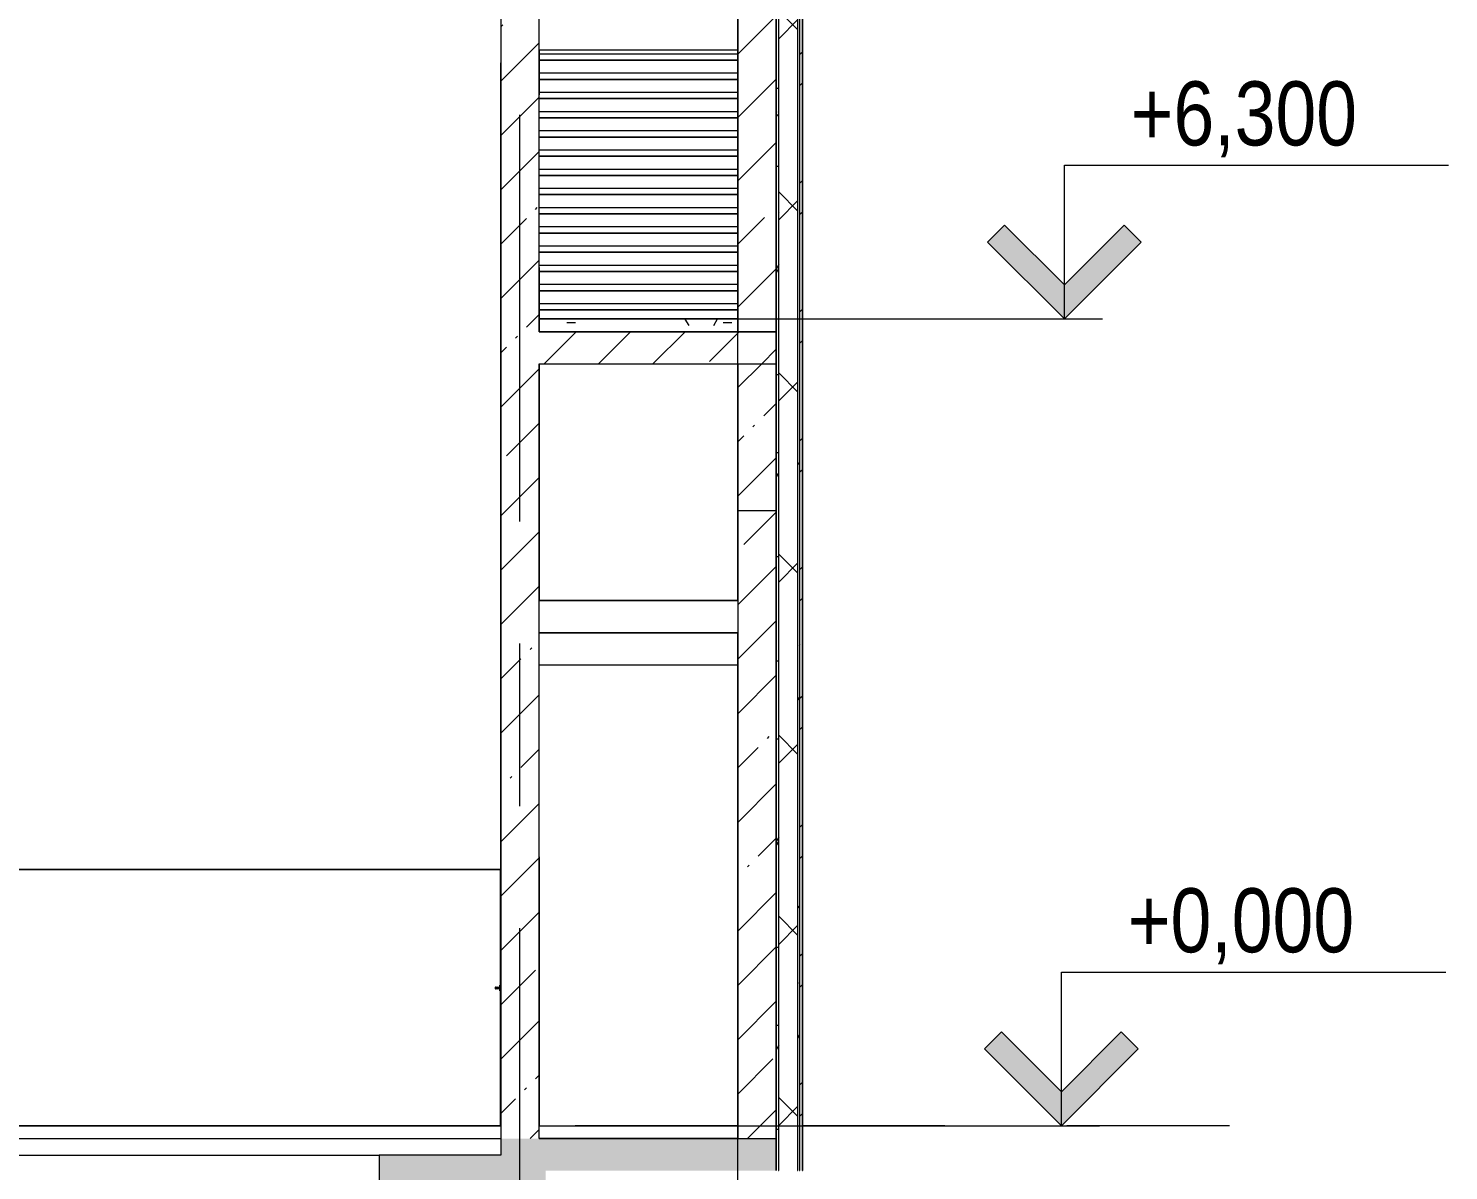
# Model space of a CAD drawing. Header units: millimetres. Extents: x -37960 to 31006, y -24503 to 30326.
# Drawn here: x 19879 to 30967, y -350 to 8568 of the extents above; entities that cross this region are included whole.
import ezdxf

# ---------------------------------------------------------------- set-up
doc = ezdxf.new("R2010")
doc.units = ezdxf.units.MM
doc.linetypes.add('Осевые', pattern=[6350, 1270, -952.5, 3175, -952.5])
for name, color, linetype, lineweight in [('Высотные отметки', 7, 'Continuous', 9), ('Двери', 7, 'Continuous', 9), ('Каркас_Импост', 7, 'Continuous', 9), ('Лестницы', 7, 'Continuous', 9), ('Линии-1', 7, 'Осевые', 9), ('Обобщенные модели', 7, 'Continuous', 9), ('Обобщенные модели-1', 7, 'Continuous', 18), ('Общие ребра', 7, 'Continuous', 9), ('Основа _2_-1', 7, 'Continuous', 9), ('Отделка 1 _4_-1', 7, 'Continuous', 9), ('Отделка 2 _5_-1', 7, 'Continuous', 9), ('Панель', 7, 'Continuous', 9), ('Перекрытия', 7, 'Continuous', 9), ('Проступи_подступенки', 7, 'Continuous', 9), ('Стены', 7, 'Continuous', 9), ('Структура _1_', 7, 'Continuous', 18), ('Штриховка разреза-3', 7, 'Continuous', 9)]:
    doc.layers.add(name, color=color, linetype=linetype, lineweight=lineweight)
doc.layers.add('Оси-3', color=7, linetype='Осевые', lineweight=9, true_color=0xaaaaaa)
doc.styles.add('Arial Narrow', font='ARIALN.TTF', dxfattribs={"height": 500})
pattern_1 = [(45, (-3145.5, 6475), (-424.264, 424.264), [600, -100, 20, -100]), (45, (-3145.5, 6899), (-424.264, 424.264), [])]
pattern_2 = [(0, (-3145.52, 6475), (812.8, 203.2), [67.056, -542.544, 67.056, -542.544, -3251.2]), (0, (-3145.52, 6475), (812.8, 203.2), [-1219.2, 67.056, -1152.144, 67.056, -542.544, -1422.4]), (0, (-3145.52, 6475), (812.8, 203.2), [-3048, 67.056, -339.344, 67.056, -948.944]), (120, (-2840.72, 6576.6), (-582.3764, 602.3054), [67.056, -542.544, 67.056, -3793.744]), (120, (-2840.72, 6576.6), (-582.3764, 602.3054), [-676.656, -542.544, 67.056, -1152.144, -2032]), (120, (-2840.72, 6576.6), (-582.3764, 602.3054), [-2438.4, 67.056, -542.544, 67.056, -1355.344]), (120, (-2840.72, 6576.6), (-582.3764, 602.3054), [-3115.056, -339.344, 67.056, -948.944]), (240, (-2739.12, 6983), (-230.4236, -805.5054), [67.056, -542.544, 67.056, -542.544, -3251.2]), (240, (-2739.12, 6983), (-230.4236, -805.5054), [-1219.2, 67.056, -1152.144, 67.056, -542.544, -1422.4]), (240, (-2739.12, 6983), (-230.4236, -805.5054), [-3048, 67.056, -339.344, 67.056, -948.944])]

# ---------------------------------------------------------------- blocks, each defined once
blk = doc.blocks.new('Обобщенные модели 5 - Обобщенные модели 5-1059489-Разрез 3-3')
at = {"layer": 'Обобщенные модели'}
h = blk.add_hatch(dxfattribs=at)
h.set_pattern_fill('FP_1', color=256, style=0, pattern_type=2)
h.set_pattern_definition([(45, (-3145.5, 6475), (-493.914, 493.914), []), (45, (-2651.6, 6475), (-493.914, 493.914), [873.125, -174.625, 6.706, -167.919])])
h.paths.add_polyline_path([(25717, 6200), (25717, 11100), (25417, 11100), (25417, 6200), (25692, 6200)], flags=0)
for p, q in [((25417, 11100), (25717, 11100)), ((25417, 6200), (25417, 11100)), ((25717, 11100), (25717, 6200)), ((25417, 6200), (25717, 6200)), ((25717, 6200), (25417, 6200))]:
    blk.add_line(p, q, dxfattribs=at)
at = {"layer": 'Обобщенные модели-1'}
for p, q in [((25717, 11100), (25417, 11100)), ((25417, 11100), (25417, 6200)), ((25717, 6200), (25717, 11100))]:
    blk.add_line(p, q, dxfattribs=at)
blk = doc.blocks.new('Дверь - Однопольная - ДВ2__21х9-6240637-Разрез 3-3')
at = {"layer": 'Двери'}
for p, q in [((23522, 1083), (23522, 1068)), ((23523, 1083), (23523, 1068)), ((23527, 1083), (23523, 1083)), ((23523, 1083), (23527, 1083)), ((23527, 1068), (23523, 1068)), ((23523, 1068), (23527, 1068)), ((23527, 1083), (23527, 1083)), ((23527, 1083), (23559, 1083)), ((23559, 1068), (23527, 1068)), ((23527, 1068), (23527, 1068)), ((23535, 1083), (23539, 1083)), ((23539, 1083), (23535, 1083)), ((23535, 1068), (23539, 1068)), ((23539, 1068), (23535, 1068)), ((23539, 1068), (23539, 1083)), ((23559, 1053), (23559, 1098)), ((23559, 1098), (23567, 1098)), ((23559, 1083), (23559, 1068)), ((23559, 1053), (23567, 1053)), ((23567, 1098), (23567, 1053))]:
    blk.add_line(p, q, dxfattribs=at)
at = {"layer": 'Каркас_Импост'}
for p, q in [((23567, 0), (23567, 2100)), ((23567, 0), (23567, 2080)), ((23867, 2100), (23867, 0)), ((23867, 2070), (23867, 0))]:
    blk.add_line(p, q, dxfattribs=at)
at = {"layer": 'Панель'}
blk.add_line((23567, 0), (23567, 2079), dxfattribs=at)
blk = doc.blocks.new('Высотные отметки - Высотная отметка - Стрелка-4455449-Разрез 3-3')
at = {"layer": 'Высотные отметки'}
blk.add_hatch(color=256, dxfattribs=at).paths.add_polyline_path([(-17708, 9933), (-17241, 9466), (-16774, 9933), (-16641, 9800), (-17241, 9200), (-17841, 9800)], flags=0)
for p, q in [((-17241, 10400), (-20241, 10400)), ((-17241, 9200), (-17241, 10400)), ((-17708, 9933), (-17841, 9800)), ((-17241, 9466), (-17708, 9933)), ((-16774, 9933), (-17241, 9466)), ((-16641, 9800), (-16774, 9933)), ((-17841, 9800), (-17241, 9200)), ((-17241, 9200), (-16641, 9800)), ((-16146, 9200), (-17538, 9200))]:
    blk.add_line(p, q, dxfattribs=at)

msp = doc.modelspace()

# ---------------------------------------------------------------- hatches: boundary and pattern name
at = {"layer": 'Штриховка разреза-3'}
h = msp.add_hatch(dxfattribs=at)
h.set_pattern_fill('FP_3', color=256, style=0, pattern_type=2)
h.set_pattern_definition(pattern_2)
h.paths.add_polyline_path([(25737.1, -350), (25737.1, 13700), (25717.1, 13700), (25717.1, -350), (25734.6, -350)], flags=0)
h = msp.add_hatch(dxfattribs=at)
h.set_pattern_fill('FP_4', color=256, style=0, pattern_type=2)
h.set_pattern_definition([(45, (-3145.5, 6475), (-707.107, 707.107), []), (135, (-3145.5, 6475), (-707.107, -707.107), [])])
h.paths.add_polyline_path([(25887.1, -350), (25887.1, 13700), (25737.1, 13700), (25737.1, -350), (25884.6, -350)], flags=0)
h = msp.add_hatch(dxfattribs=at)
h.set_pattern_fill('FP_3', color=256, style=0, pattern_type=2)
h.set_pattern_definition(pattern_2)
h.paths.add_polyline_path([(25902.1, -350), (25902.1, 13700), (25887.1, 13700), (25887.1, -350), (25899.6, -350)], flags=0)
h = msp.add_hatch(dxfattribs=at)
h.set_pattern_fill('FP_5', color=256, style=0, pattern_type=2)
h.set_pattern_definition([(45, (-3145.5, 6475), (-502.894, 502.894), []), (45, (-3145.5, 7237), (-502.894, 502.894), [])])
h.paths.add_polyline_path([(25922.1, -350), (25922.1, 13700), (25902.1, 13700), (25902.1, -350), (25919.6, -350)], flags=0)
h = msp.add_hatch(dxfattribs=at)
h.set_pattern_fill('FP_2', color=256, style=0, pattern_type=2)
h.set_pattern_definition(pattern_1)
h.paths.add_polyline_path([(23632.1, 6200), (23867.1, 6200), (23867.1, 12250), (23567.1, 12250), (23567.1, 6200)], flags=0)
h = msp.add_hatch(dxfattribs=at)
h.set_pattern_fill('FP_3', color=256, style=0, pattern_type=2)
h.set_pattern_definition(pattern_2)
h.paths.add_polyline_path([(23867.1, 6200), (25417.1, 6200), (25417.1, 6298), (23867.1, 6298)], flags=0)
h = msp.add_hatch(dxfattribs=at)
h.set_pattern_fill('FP_2', color=256, style=0, pattern_type=2)
h.set_pattern_definition(pattern_1)
h.paths.add_polyline_path([(23867.1, 5950), (25717.1, 5950), (25717.1, 6200), (23567.1, 6200), (23567.1, 5950), (23632.1, 5950)], flags=0)
h = msp.add_hatch(dxfattribs=at)
h.set_pattern_fill('FP_2', color=256, style=0, pattern_type=2)
h.set_pattern_definition(pattern_1)
h.paths.add_polyline_path([(23567.1, -100), (23867.1, -100), (23867.1, 5950), (23567.1, 5950), (23567.1, 0)], flags=0)
h = msp.add_hatch(dxfattribs=at)
h.set_pattern_fill('FP_2', color=256, style=0, pattern_type=2)
h.set_pattern_definition(pattern_1)
h.paths.add_polyline_path([(25417.1, 4800), (25717.1, 4800), (25717.1, 5950), (25417.1, 5950), (25417.1, 5293.8)], flags=0)
h = msp.add_hatch(dxfattribs=at)
h.set_pattern_fill('FP_2', color=256, style=0, pattern_type=2)
h.set_pattern_definition(pattern_1)
h.paths.add_polyline_path([(25417.1, -100), (25717.1, -100), (25717.1, 4800), (25417.1, 4800), (25417.1, 1632.6)], flags=0)
h = msp.add_hatch(dxfattribs=at)
h.set_pattern_fill('FP_2', color=256, style=0, pattern_type=2)
h.set_pattern_definition(pattern_1)
h.paths.add_polyline_path([(23917.1, -350), (25717.1, -350), (25717.1, -100), (23567.1, -100), (23567.1, -230), (23917.1, -230)], flags=0)
h.paths.add_polyline_path([(-31466.9, -230), (-31382.9, -230), (-31383.4, -100), (-31682.9, -100), (-31682.9, -230)], flags=0)
h = msp.add_hatch(dxfattribs=at)
h.set_pattern_fill('FP_2', color=256, style=0, pattern_type=2)
h.set_pattern_definition(pattern_1)
h.paths.add_polyline_path([(-30532.9, -480), (-30282.9, -480), (-30282.9, -230), (-31682.9, -230), (-31682.9, -480), (-30952, -480)], flags=0)
h.paths.add_polyline_path([(23917.1, -480), (23917.1, -230), (22617.1, -230), (22617.1, -480), (23632.1, -480)], flags=0)

# ---------------------------------------------------------------- linework, layer by layer
at = {"layer": 'Высотные отметки'}
for p, q in [((24702.3, 6300), (26281.9, 6300)), ((26281.9, 6300), (27967.1, 6300)), ((25310.1, 0), (26576.9, 0)), ((26576.9, 0), (27944.4, 0))]:
    msp.add_line(p, q, dxfattribs=at)
at = {"layer": 'Лестницы'}
for p, q in [((23867.1, 8320), (25417.1, 8320)), ((23867.1, 8170), (23867.1, 8320)), ((25417.1, 8170), (25417.1, 8320)), ((23867.1, 8170), (25417.1, 8170)), ((25417.1, 8170), (23867.1, 8170)), ((23867.1, 8020), (23867.1, 8170)), ((25417.1, 8020), (25417.1, 8170)), ((23867.1, 8020), (25417.1, 8020)), ((25417.1, 8020), (23867.1, 8020)), ((23867.1, 7870), (23867.1, 8020)), ((25417.1, 7870), (25417.1, 8020)), ((23867.1, 7870), (25417.1, 7870)), ((25417.1, 7870), (23867.1, 7870)), ((23867.1, 7720), (23867.1, 7870)), ((25417.1, 7720), (25417.1, 7870)), ((23867.1, 7720), (25417.1, 7720)), ((25417.1, 7720), (23867.1, 7720)), ((23867.1, 7570), (23867.1, 7720)), ((25417.1, 7570), (25417.1, 7720)), ((23867.1, 7570), (25417.1, 7570)), ((25417.1, 7570), (23867.1, 7570)), ((23867.1, 7420), (23867.1, 7570)), ((25417.1, 7420), (25417.1, 7570)), ((23867.1, 7420), (25417.1, 7420)), ((25417.1, 7420), (23867.1, 7420)), ((23867.1, 7270), (23867.1, 7420)), ((25417.1, 7270), (25417.1, 7420)), ((23867.1, 7270), (25417.1, 7270)), ((25417.1, 7270), (23867.1, 7270)), ((23867.1, 7120), (23867.1, 7270)), ((25417.1, 7120), (25417.1, 7270)), ((23867.1, 7120), (25417.1, 7120)), ((25417.1, 7120), (23867.1, 7120)), ((23867.1, 6970), (23867.1, 7120)), ((25417.1, 6970), (25417.1, 7120)), ((23867.1, 6970), (25417.1, 6970)), ((25417.1, 6970), (23867.1, 6970)), ((23867.1, 6820), (23867.1, 6970)), ((25417.1, 6820), (25417.1, 6970)), ((23867.1, 6820), (25417.1, 6820)), ((25417.1, 6820), (23867.1, 6820)), ((23867.1, 6670), (23867.1, 6820)), ((25417.1, 6670), (25417.1, 6820)), ((23867.1, 6670), (25417.1, 6670)), ((25417.1, 6670), (23867.1, 6670)), ((23867.1, 6520), (23867.1, 6670)), ((25417.1, 6520), (25417.1, 6670)), ((23867.1, 6520), (25417.1, 6520)), ((25417.1, 6520), (23867.1, 6520)), ((23867.1, 6370), (23867.1, 6520)), ((25417.1, 6370), (25417.1, 6520)), ((23867.1, 6370), (25417.1, 6370)), ((25417.1, 6370), (23867.1, 6370)), ((23867.1, 6220), (23867.1, 6370)), ((25417.1, 6220), (25417.1, 6370)), ((23867.1, 6200), (23867.1, 6220)), ((25417.1, 6200), (25417.1, 6220))]:
    msp.add_line(p, q, dxfattribs=at)
at = {"layer": 'Линии-1'}
for p, q in [((23567.1, 0), (-31383.4, 0)), ((25417.1, 0), (23867.1, 0)), ((29255.8, 0), (25922.1, 0))]:
    msp.add_line(p, q, dxfattribs=at)
at = {"layer": 'Общие ребра'}
for p, q in [((25737.1, -350), (25737.1, 13700)), ((25887.1, -350), (25887.1, 13700)), ((25902.1, -350), (25902.1, 13700)), ((25417.1, 6298), (23867.1, 6298)), ((25717.1, 6200), (25417.1, 6200)), ((23567.1, 5950), (23567.1, 0)), ((23867.1, 0), (23867.1, 3845)), ((25734.6, -350), (25737.1, -350)), ((25884.6, -350), (25887.1, -350)), ((25899.6, -350), (25902.1, -350))]:
    msp.add_line(p, q, dxfattribs=at)
at = {"layer": 'Оси-3'}
for p, q in [((23717.1, -22903.4), (23717.1, 29000)), ((25417.1, -22903.4), (25417.1, 29000))]:
    msp.add_line(p, q, dxfattribs=at)
at = {"layer": 'Основа _2_-1'}
for p, q in [((23867.1, 6298), (23867.1, 6200)), ((25417.1, 6200), (25417.1, 6298)), ((23867.1, 6200), (25417.1, 6200))]:
    msp.add_line(p, q, dxfattribs=at)
at = {"layer": 'Отделка 1 _4_-1'}
for p, q in [((25717.1, 13700), (25717.1, -350)), ((25417.1, 6300), (23867.1, 6300)), ((23867.1, 6300), (23867.1, 6298)), ((25417.1, 6298), (25417.1, 6300))]:
    msp.add_line(p, q, dxfattribs=at)
at = {"layer": 'Отделка 2 _5_-1'}
for p, q in [((25922.1, -350), (25922.1, 13700)), ((25919.6, -350), (25922.1, -350))]:
    msp.add_line(p, q, dxfattribs=at)
at = {"layer": 'Перекрытия'}
for p, q in [((23867.1, 8400), (25417.1, 8400)), ((23867.1, 8300), (23867.1, 8400)), ((23867.1, 8400), (23867.1, 8300)), ((25417.1, 8400), (25417.1, 8300)), ((23867.1, 8300), (23867.1, 8050)), ((23867.1, 8300), (23867.1, 8050)), ((25417.1, 8300), (25417.1, 8050)), ((25417.1, 8300), (25417.1, 8050)), ((25717.1, 8050), (25717.1, 8300)), ((23867.1, 4100), (25417.1, 4100)), ((25417.2, 4100), (23867.3, 4100)), ((25717.1, 4100), (25717.1, 3850)), ((25417.1, 3850), (23867.1, 3850)), ((23867.3, 3850), (25417.2, 3850)), ((23868, -100), (25691.6, -100)), ((25691.9, -100), (25717.1, -100)), ((4867.1, -230), (22617.1, -230)), ((22617.1, -230), (22617.1, -480))]:
    msp.add_line(p, q, dxfattribs=at)
at = {"layer": 'Проступи_подступенки'}
for p, q in [((23867.1, 8370), (25417.1, 8370)), ((23867.1, 8320), (23867.1, 8370)), ((23867.1, 8170), (23867.1, 8320)), ((25417.1, 8320), (23867.1, 8320)), ((25417.1, 8320), (23867.1, 8320)), ((25417.1, 8370), (25417.1, 8320)), ((25417.1, 8320), (25417.1, 8170)), ((23867.1, 8220), (25417.1, 8220)), ((23867.1, 8170), (23867.1, 8220)), ((25417.1, 8220), (25417.1, 8170)), ((23867.1, 8020), (23867.1, 8170)), ((25417.1, 8170), (23867.1, 8170)), ((25417.1, 8170), (23867.1, 8170)), ((23867.1, 8170), (25417.1, 8170)), ((25417.1, 8170), (25417.1, 8020)), ((23867.1, 8070), (25417.1, 8070)), ((23867.1, 8020), (23867.1, 8070)), ((23867.1, 7870), (23867.1, 8020)), ((25417.1, 8020), (23867.1, 8020)), ((25417.1, 8020), (23867.1, 8020)), ((23867.1, 8020), (25417.1, 8020)), ((25417.1, 8070), (25417.1, 8020)), ((25417.1, 8020), (25417.1, 7870)), ((23867.1, 7920), (25417.1, 7920)), ((23867.1, 7870), (23867.1, 7920)), ((25417.1, 7920), (25417.1, 7870)), ((23867.1, 7720), (23867.1, 7870)), ((25417.1, 7870), (23867.1, 7870)), ((25417.1, 7870), (23867.1, 7870)), ((23867.1, 7870), (25417.1, 7870)), ((23867.1, 7770), (25417.1, 7770)), ((23867.1, 7720), (23867.1, 7770)), ((25417.1, 7870), (25417.1, 7720)), ((25417.1, 7770), (25417.1, 7720)), ((23867.1, 7570), (23867.1, 7720)), ((25417.1, 7720), (23867.1, 7720)), ((25417.1, 7720), (23867.1, 7720)), ((23867.1, 7720), (25417.1, 7720)), ((25417.1, 7720), (25417.1, 7570)), ((23867.1, 7620), (25417.1, 7620)), ((23867.1, 7570), (23867.1, 7620)), ((23867.1, 7420), (23867.1, 7570)), ((25417.1, 7570), (23867.1, 7570)), ((25417.1, 7570), (23867.1, 7570)), ((23867.1, 7570), (25417.1, 7570)), ((25417.1, 7620), (25417.1, 7570)), ((25417.1, 7570), (25417.1, 7420)), ((23867.1, 7470), (25417.1, 7470)), ((23867.1, 7420), (23867.1, 7470)), ((25417.1, 7470), (25417.1, 7420)), ((23867.1, 7270), (23867.1, 7420)), ((25417.1, 7420), (23867.1, 7420)), ((25417.1, 7420), (23867.1, 7420)), ((23867.1, 7420), (25417.1, 7420)), ((23867.1, 7320), (25417.1, 7320)), ((23867.1, 7270), (23867.1, 7320)), ((25417.1, 7420), (25417.1, 7270)), ((25417.1, 7320), (25417.1, 7270)), ((23867.1, 7120), (23867.1, 7270)), ((25417.1, 7270), (23867.1, 7270)), ((25417.1, 7270), (23867.1, 7270)), ((23867.1, 7270), (25417.1, 7270)), ((25417.1, 7270), (25417.1, 7120)), ((23867.1, 7170), (25417.1, 7170)), ((23867.1, 7120), (23867.1, 7170)), ((23867.1, 6970), (23867.1, 7120)), ((25417.1, 7120), (23867.1, 7120)), ((25417.1, 7120), (23867.1, 7120)), ((23867.1, 7120), (25417.1, 7120)), ((25417.1, 7170), (25417.1, 7120)), ((25417.1, 7120), (25417.1, 6970)), ((23867.1, 7020), (25417.1, 7020)), ((23867.1, 6970), (23867.1, 7020)), ((25417.1, 7020), (25417.1, 6970)), ((23867.1, 6820), (23867.1, 6970)), ((25417.1, 6970), (23867.1, 6970)), ((25417.1, 6970), (23867.1, 6970)), ((23867.1, 6970), (25417.1, 6970)), ((25417.1, 6970), (25417.1, 6820)), ((23867.1, 6870), (25417.1, 6870)), ((23867.1, 6820), (23867.1, 6870)), ((23867.1, 6670), (23867.1, 6820)), ((25417.1, 6820), (23867.1, 6820)), ((25417.1, 6820), (23867.1, 6820)), ((23867.1, 6820), (25417.1, 6820)), ((25417.1, 6870), (25417.1, 6820)), ((25417.1, 6820), (25417.1, 6670)), ((23867.1, 6720), (25417.1, 6720)), ((23867.1, 6670), (23867.1, 6720)), ((23867.1, 6520), (23867.1, 6670)), ((25417.1, 6670), (23867.1, 6670)), ((25417.1, 6670), (23867.1, 6670)), ((23867.1, 6670), (25417.1, 6670)), ((25417.1, 6720), (25417.1, 6670)), ((25417.1, 6670), (25417.1, 6520)), ((23867.1, 6570), (25417.1, 6570)), ((23867.1, 6520), (23867.1, 6570)), ((25417.1, 6570), (25417.1, 6520)), ((23867.1, 6370), (23867.1, 6520)), ((25417.1, 6520), (23867.1, 6520)), ((25417.1, 6520), (23867.1, 6520)), ((23867.1, 6520), (25417.1, 6520)), ((25417.1, 6520), (25417.1, 6370)), ((23867.1, 6420), (25417.1, 6420)), ((23867.1, 6370), (23867.1, 6420)), ((23867.1, 6220), (23867.1, 6370)), ((25417.1, 6370), (23867.1, 6370)), ((25417.1, 6370), (23867.1, 6370)), ((23867.1, 6370), (25417.1, 6370)), ((25417.1, 6420), (25417.1, 6370)), ((25417.1, 6370), (25417.1, 6220)), ((23867.1, 6220), (23867.1, 6270)), ((23867.1, 6200), (23867.1, 6220)), ((25417.1, 6220), (25417.1, 6270)), ((25417.1, 6220), (25417.1, 6200))]:
    msp.add_line(p, q, dxfattribs=at)
at = {"layer": 'Стены'}
for p, q in [((25717.1, -350), (25717.1, 11100)), ((25717.1, -350), (25717.1, 11100)), ((25717.1, -350), (25717.1, 11100)), ((25717.1, -350), (25717.1, 11100)), ((25717.1, -350), (25717.1, 11100)), ((25717.1, -350), (25717.1, 11100)), ((25717.1, -350), (25717.1, 11100)), ((25717.1, -350), (25717.1, 11095)), ((25922.1, 11100), (25922.1, -350)), ((25922.1, 11100), (25922.1, -350)), ((25922.1, 11100), (25922.1, -350)), ((25922.1, 11100), (25922.1, -350)), ((25922.1, 11100), (25922.1, -350)), ((25922.1, 11100), (25922.1, -350)), ((25922.1, 11100), (25922.1, -350)), ((25922.1, 11095), (25922.1, -350)), ((23867.1, 8400), (25415.1, 8400)), ((23567.1, 2000), (23567.1, 8300)), ((23867.1, 6700), (23867.1, 6200)), ((25417.1, 6200), (25417.1, 6700)), ((23867.1, 5950), (23867.1, 4100)), ((25417.1, 4800), (25417.1, 5950)), ((25417.1, 5950), (25717.1, 5950)), ((25417.1, 4100), (25417.1, 5950)), ((25717.1, 5950), (25717.1, 4800)), ((25717.1, 4800), (25417.1, 4800)), ((23867.1, 4100), (25417.1, 4100)), ((25417.1, 3850), (23867.1, 3850)), ((25417.1, 3850), (23867.1, 3850)), ((25417.1, 3600), (25417.1, 3850)), ((25417.1, -100), (25417.1, 3850)), ((23867.1, 3600), (25417.1, 3600)), ((14567.1, 2000), (23567.1, 2000)), ((23565.1, 2000), (14567.1, 2000)), ((23565.1, 1097.5), (23565.1, 2000)), ((23565.1, 0), (23565.1, 1052.5)), ((14567.1, 0), (23565.1, 0)), ((23567.1, 0), (15117.1, 0)), ((23867.1, -100), (23867.1, 0)), ((23867.1, 0), (25415.1, 0)), ((11367.1, -100), (23567.1, -100)), ((23867.1, -100), (25417.1, -100)), ((25919.6, -350), (25922.1, -350)), ((25919.6, -350), (25922.1, -350)), ((25919.6, -350), (25922.1, -350)), ((25919.6, -350), (25922.1, -350)), ((25919.6, -350), (25922.1, -350)), ((25919.6, -350), (25922.1, -350))]:
    msp.add_line(p, q, dxfattribs=at)
at = {"layer": 'Структура _1_'}
for p, q in [((23567.1, 12250), (23567.1, 6200)), ((23867.1, 6200), (23867.1, 12250)), ((23567.1, 6200), (23567.1, 5950)), ((25417.1, 6200), (23867.1, 6200)), ((25717.1, 5950), (25717.1, 6200)), ((23867.1, 3845), (23867.1, 5950)), ((23867.1, 5950), (25417.1, 5950)), ((25417.1, 5950), (25417.1, 4800)), ((25717.1, 4800), (25717.1, 5950)), ((25417.1, 4800), (25417.1, -100)), ((25717.1, -100), (25717.1, 4800)), ((23567.1, 0), (23567.1, -100)), ((23867.1, -100), (23867.1, 0)), ((23567.1, -100), (23567.1, -230)), ((25417.1, -100), (23867.1, -100)), ((25717.1, -350), (25717.1, -100)), ((23567.1, -230), (22617.1, -230)), ((22617.1, -230), (22617.1, -480))]:
    msp.add_line(p, q, dxfattribs=at)

# ---------------------------------------------------------------- block references
at = {"layer": 'Высотные отметки', "extrusion": (0, 0, -1)}
for p in [(-10726, -2900), (-10703.4, -9200)]:
    msp.add_blockref('Высотные отметки - Высотная отметка - Стрелка-4455449-Разрез 3-3', p, dxfattribs=at)
at = {"layer": 'Двери'}
msp.add_blockref('Дверь - Однопольная - ДВ2__21х9-6240637-Разрез 3-3', (0, 0), dxfattribs=at)
at = {"layer": 'Обобщенные модели'}
msp.add_blockref('Обобщенные модели 5 - Обобщенные модели 5-1059489-Разрез 3-3', (0, 0), dxfattribs=at)

# ---------------------------------------------------------------- texts
at = {"layer": 'Высотные отметки', "char_height": 500, "width": 2118.479, "attachment_point": 1, "line_spacing_factor": 0.974696, "style": 'Arial Narrow'}
for s, insert in [('+6,300', (28484.4, 8154.3)), ('+0,000', (28461.7, 1854.3))]:
    msp.add_mtext(s, dxfattribs=dict(at, insert=insert))

doc.saveas('drawing.dxf')
